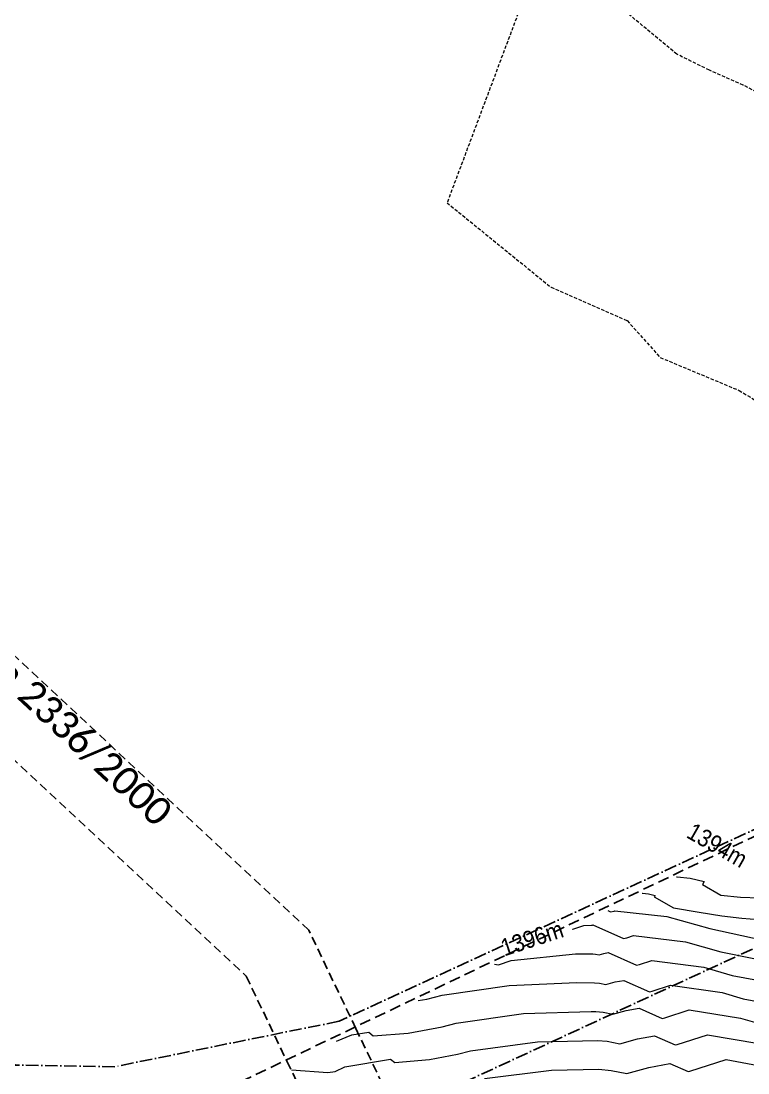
# Model space of a CAD drawing. Header units: metres. Extents: x 5688 to 19740, y -52 to 3406.
# Drawn here: x 6164.9 to 6374.5, y 2700.7 to 3003.9 of the extents above; entities that cross this region are included whole.
import ezdxf
from ezdxf.enums import TextEntityAlignment as Align

# ---------------------------------------------------------------- set-up
doc = ezdxf.new("R2010")
doc.units = ezdxf.units.M
for name, pattern in [('ACAD_ISO10W100', [18, 12, -3, 0, -3]), ('BORDER2', [22.225, 6.35, -3.175, 6.35, -3.175, 0, -3.175]), ('DASHED', [19.05, 12.7, -6.35]), ('HIDDEN', [9.525, 6.35, -3.175])]:
    doc.linetypes.add(name, pattern=pattern)
for name, color, linetype in [('0 32m buffer', 11, 'BORDER2'), ('CENTRELINES', 7, 'Continuous'), ('Contours', 7, 'Continuous'), ('LINES', 7, 'Continuous'), ('PWV_RESERVES', 7, 'Continuous'), ('SERV', 7, 'Continuous')]:
    doc.layers.add(name, color=color, linetype=linetype)
doc.styles.add('CALIBRII', font='calibri.ttf')
doc.styles.add('MM-STANDARD', font='', dxfattribs={"height": 1})
doc.styles.get('MM-STANDARD').set_extended_font_data('MM-STANDARD')

# ---------------------------------------------------------------- blocks, each defined once
blk = doc.blocks.new('CONTOURS-CG')
at = {"layer": 'Contours', "color": 253, "lineweight": 9, "true_color": 0xa1a3a5}
for points, elevation in [([(30113.71, 1516.84), (30133.06, 1519.32), (30146.73, 1519.54), (30150.2, 1519.22), (30154.76, 1518.36), (30161.12, 1520.07), (30167.19, 1521.17), (30172.42, 1518.85), (30172.42, 1518.85), (30172.97, 1518.99), (30183.37, 1522.34), (30209.59, 1517.43)], 1398.5), ([(30058.05, 1519.35), (30068.53, 1518.57), (30070.7, 1518.85), (30073.43, 1520.23), (30086.67, 1522.48), (30087.86, 1521.45), (30097.92, 1522.32), (30105.92, 1523.86), (30109.65, 1524.85), (30109.65, 1524.86), (30129, 1527.48), (30146.29, 1527.86), (30149.09, 1527.6), (30152.75, 1526.91), (30157.87, 1528.28), (30162.75, 1529.16), (30168.7, 1526.53), (30168.7, 1526.53), (30169.32, 1526.68), (30178.03, 1529.49), (30192.85, 1526.94)], 1398), ([(30071.09, 1527.61), (30071.09, 1527.61), (30075.47, 1529.43), (30080.35, 1530.27), (30081.65, 1529.13), (30091.72, 1529.91), (30101.5, 1531.78), (30105.6, 1532.87), (30105.6, 1532.87), (30124.94, 1535.6), (30144.45, 1536.18), (30145.86, 1536.17), (30147.98, 1535.97), (30150.75, 1535.45), (30154.61, 1536.49), (30158.3, 1537.16), (30164.98, 1534.2), (30164.98, 1534.2), (30165.68, 1534.37), (30165.68, 1534.37), (30172.69, 1536.63), (30187.55, 1534.3), (30191.56, 1533.1)], 1397.5), ([(30094.65, 1539.37), (30097.08, 1539.7), (30101.54, 1540.89), (30101.54, 1540.89), (30120.88, 1543.7), (30140.37, 1544.5), (30145.43, 1544.48), (30146.87, 1544.35), (30148.74, 1544), (30151.36, 1544.7), (30153.86, 1545.15), (30161.26, 1541.87), (30161.26, 1541.87), (30162.04, 1542.07), (30167.35, 1543.78), (30182.25, 1541.65), (30188.34, 1539.85), (30204.93, 1536.74)], 1397), ([(30116.58, 1549.8), (30117.78, 1549.68), (30121.39, 1550.86), (30140, 1552.8), (30145, 1552.8), (30145.75, 1552.73), (30146.74, 1552.54), (30148.11, 1552.91), (30149.42, 1553.15), (30157.54, 1549.55), (30157.54, 1549.55), (30158.4, 1549.76), (30162.01, 1550.93), (30176.95, 1548.99), (30185.11, 1546.6), (30203.38, 1543.17)], 1396.5), ([(30139.17, 1559.87), (30139.17, 1559.88), (30142.39, 1560.93), (30144.57, 1561.11), (30144.64, 1561.1), (30144.73, 1561.08), (30144.86, 1561.12), (30144.98, 1561.14), (30153.82, 1557.22), (30153.82, 1557.22), (30154.75, 1557.45), (30156.68, 1558.07), (30171.64, 1556.31), (30181.89, 1553.35), (30200.4, 1549.6)], 1396), ([(30149.24, 1565.28), (30150.1, 1564.9), (30151.11, 1565.15), (30151.34, 1565.22), (30166.33, 1563.61), (30178.66, 1560.1), (30197.12, 1556.05)], 1395.5), ([(30159.21, 1570.29), (30159.21, 1570.29), (30159.27, 1570.29), (30161.03, 1570.11), (30162.91, 1569.63), (30162.67, 1569.24), (30168.19, 1566.08), (30175.63, 1564.79), (30182.2, 1563.81), (30187.88, 1563.12), (30192.69, 1562.7)], 1395), ([(30169.13, 1575.04), (30169.13, 1575.04), (30169.25, 1575.04), (30173.04, 1574.66), (30177.09, 1573.62), (30176.58, 1572.78), (30181.87, 1569.73), (30187.57, 1569.12), (30193, 1568.91)], 1394.5)]:
    blk.add_lwpolyline(points, dxfattribs=dict(at, elevation=elevation))
at = {"layer": 'Contours', "color": 253, "true_color": 0xa1a3a5, "style": 'MM-STANDARD', "width": 0.9}
for s, rotation, p in [('1394m', 330.2859, (30180.86, 1584.13, 1392.08)), ('1396m', 18.1509, (30127.42, 1557.29, 1396.79))]:
    blk.add_text(s, height=5, rotation=rotation, dxfattribs=at).set_placement(p, align=Align.MIDDLE)

msp = doc.modelspace()

# ---------------------------------------------------------------- linework, layer by layer
at = {"layer": '0 32m buffer', "linetype": 'HIDDEN', "lineweight": 20, "ltscale": 0.15}
msp.add_lwpolyline([(6390.817, 2976.071), (6373.096, 2985.46), (6363.332, 2989.763), (6353.962, 2994.352), (6315.732, 3026.184), (6287.718, 2951.513), (6317.714, 2927.155), (6339.66, 2917.546), (6349.15, 2906.94), (6371.905, 2897.441), (6390.024, 2886.376)], dxfattribs=at)
at = {"layer": 'CENTRELINES', "color": 251, "linetype": 'ACAD_ISO10W100', "ltscale": 0.3, "true_color": 0x636466, "flags": 128}
msp.add_lwpolyline([(7110.417, 3383.203), (6936.911, 3174.974), (6790.571, 3012.814), (6715.209, 2946.058), (6635.427, 2884.274), (6532.868, 2823.648), (6482.325, 2793.152), (6402.764, 2748.851), (6153.842, 2633.863)], dxfattribs=at)
at = {"layer": 'LINES', "color": 251, "linetype": 'HIDDEN', "ltscale": 0.5, "true_color": 0x636466}
msp.add_lwpolyline([(7024.666, 1328.899), (6956.098, 1317.693), (6578.933, 1912.828), (6116.599, 2644.804), (6784.004, 2963.686)], dxfattribs=at)
at = {"layer": 'PWV_RESERVES', "color": 251, "linetype": 'ACAD_ISO10W100', "ltscale": 0.3, "true_color": 0x636466}
msp.add_lwpolyline([(7086.74, 3403.022), (6913.614, 3195.323), (6768.816, 3034.928), (6695.504, 2970.011), (6618.054, 2910.054), (6517.033, 2850.362), (6466.828, 2820.081), (6388.751, 2776.624), (6256.56, 2715.587), (6191.898, 2702.479), (6163.318, 2702.934), (6110.714, 2740.213), (6077.241, 2778.089), (6048.556, 2807.124), (6013.512, 2842.21), (5969.589, 2883.877), (5688.296, 3147.193)], dxfattribs=at)
at = {"layer": 'SERV', "color": 251, "linetype": 'DASHED', "ltscale": 0.2, "true_color": 0x636466}
for p, q in [((6247.861, 2741.819), (5900.345, 3065.777)), ((5900.063, 3035.962), (6229.815, 2728.564)), ((6261.409, 2713.523), (6247.861, 2741.819)), ((6229.815, 2728.564), (6241.56, 2704.032)), ((6261.408, 2713.523), (6304.368, 2623.69)), ((6241.561, 2704.032), (6285.084, 2613.021))]:
    msp.add_line(p, q, dxfattribs=at)

# ---------------------------------------------------------------- block references
at = {"layer": 'Contours', "color": 215, "linetype": 'Continuous', "true_color": 0xa953a0}
msp.add_blockref('CONTOURS-CG', (-23815.222, 1182.208), dxfattribs=at)

# ---------------------------------------------------------------- texts
at = {"layer": 'SERV', "color": 251, "linetype": 'Continuous', "true_color": 0x636466, "style": 'CALIBRII'}
msp.add_text('22,0m Elektrical Power Transmission Serv Vide SG Diagram 2336/2000', height=8, rotation=317, dxfattribs=at).set_placement((6076.373, 2895.546), align=Align.MIDDLE_CENTER)

doc.saveas('drawing.dxf')
